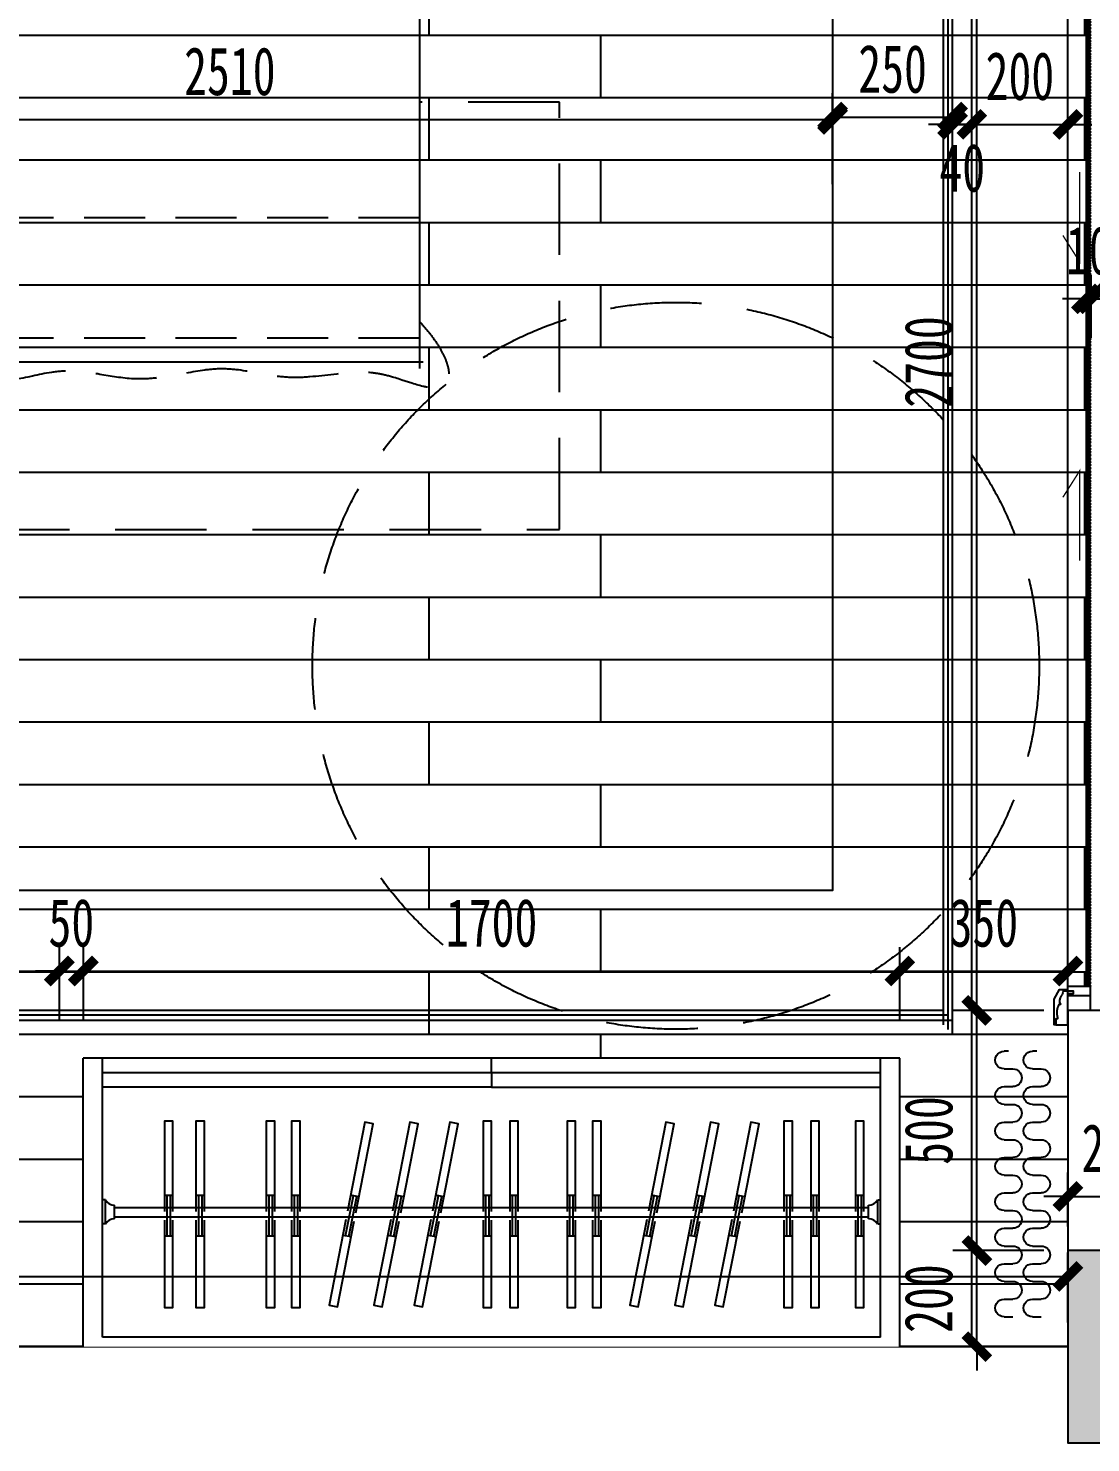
# Model space of a CAD drawing. Header units: millimetres. Extents: x -133666 to 880576, y -269375 to 86941.
# Drawn here: x -34869 to -32657, y -150167 to -147222 of the extents above; entities that cross this region are included whole.
import ezdxf

# ---------------------------------------------------------------- set-up
doc = ezdxf.new("R2010")
doc.units = ezdxf.units.MM
doc.header["$LTSCALE"] = 1000
doc.linetypes.add('DASHED', pattern=[19.05, 12.7, -6.35])
doc.layers.get('0').update_dxf_attribs({"linetype": 'CONTINUOUS'})
doc.layers.get('Defpoints').update_dxf_attribs({"color": 6, "linetype": 'CONTINUOUS'})
for name, color, linetype in [('A-土建墙（含管井、立管）', 6, 'CONTINUOUS'), ('A-土建柱', 6, 'CONTINUOUS'), ('A-土建柱填充', 251, 'CONTINUOUS'), ('A-新隔墙尺寸', 5, 'CONTINUOUS'), ('C-顶面造型尺寸', 5, 'CONTINUOUS'), ('C-顶面造型线', 32, 'CONTINUOUS'), ('F-地坪填充', 250, 'CONTINUOUS'), ('P-家具尺寸', 5, 'CONTINUOUS'), ('P-活动家具', 146, 'CONTINUOUS'), ('P-窗帘', 146, 'CONTINUOUS'), ('P-门', 2, 'CONTINUOUS'), ('P-门套', 3, 'CONTINUOUS'), ('W-尺寸', 5, 'CONTINUOUS')]:
    doc.layers.add(name, color=color, linetype=linetype)
doc.styles.add('DIM', font='', dxfattribs={"width": 0.7})
doc.styles.get('DIM').set_extended_font_data('SimSun')
doc.dimstyles.new('50', dxfattribs={"dimscale": 50, "dimtxt": 2, "dimasz": 1, "dimexe": 1, "dimexo": 1, "dimgap": 1, "dimtad": 1, "dimdec": 0, "dimzin": 0, "dimdsep": 46, "dimtxsty": 'DIM', "dimblk": 'ARCHTICK', "dimcen": 0, "dimclrd": 5, "dimclre": 5, "dimclrt": 35, "dimadec": 0, "dimazin": 0, "dimtfac": 0.5, "dimtdec": 0, "dimtix": 1, "dimtmove": 2, "dimatfit": 2, "dimldrblk": 'A', "dimfxl": 0, "dimtolj": 1, "dimtzin": 0, "dimlwd": -1, "dimlwe": -1, "dimarcsym": 0})

# ---------------------------------------------------------------- blocks, each defined once
blk = doc.blocks.new('A$C63C64F79')
blk.add_wipeout([(88.4, 2053.9), (1288.4, 2053.9), (1288.4, 53.9), (88.4, 53.9)])
at = {"linetype": 'DASHED', "ltscale": 0.01}
for p, q in [((88.4, 2053.9), (1288.4, 2053.9)), ((88.4, 2033.9), (1288.4, 2033.9)), ((88.4, 2018.9), (1288.4, 2018.9)), ((88.4, 1583.7), (1235.8, 1583.7)), ((88.4, 1530.4), (1168.9, 1530.4)), ((1288.4, 353.9), (88.4, 353.9)), ((1288.4, 103.9), (88.4, 103.9))]:
    blk.add_line(p, q, dxfattribs=at)
at = {"linetype": 'Continuous', "ltscale": 1000}
for p, q in [((88.4, 40.5), (88.4, 2053.9)), ((1288.4, 2053.9), (1288.4, 40.5)), ((1295.7, 53.9), (81.1, 53.9))]:
    blk.add_line(p, q, dxfattribs=at)
at = {"color": 251, "linetype": 'DASHED', "ltscale": 0.01}
for p, q in [((1288.4, 1625.2), (88.4, 821.4)), ((1288.4, 1600.6), (88.4, 667.9))]:
    blk.add_line(p, q, dxfattribs=at)
at = {"linetype": 'DASHED', "ltscale": 0.01}
for points, knots in [([(463.8, 1914.5), (442.9, 1921.8), (403.5, 1935.5), (319.5, 1974.6), (242.2, 1949.8), (144.5, 2004.8), (132.5, 1917.7), (207.7, 1871.8), (207.9, 1805.6), (208, 1784.1)], [0, 0, 0, 0, 70.314327, 132.712823, 281.06886, 345.030234, 373.143701, 508.899423, 574.349148, 574.349148, 574.349148, 574.349148]), ([(571.4, 1751.1), (637.1, 1857.9), (734.3, 2015.9), (552, 1971.7), (464.6, 1948.4), (407.5, 1947.3), (369.8, 1946.5)], [0, 0, 0, 0, 257.192142, 380.388355, 440.188761, 557.045341, 557.045341, 557.045341, 557.045341]), ([(1033.2, 1901.2), (1012.4, 1908.4), (973, 1922.1), (889, 1961.2), (811.7, 1936.4), (714, 1991.4), (702, 1904.3), (777.2, 1858.4), (777.4, 1792.3), (777.5, 1770.7)], [0, 0, 0, 0, 70.314327, 132.712823, 281.06886, 345.030234, 373.143701, 508.899423, 574.349148, 574.349148, 574.349148, 574.349148]), ([(1140.9, 1737.8), (1206.6, 1844.5), (1303.8, 2002.5), (1121.5, 1958.3), (1034.1, 1935), (977, 1933.9), (939.3, 1933.1)], [0, 0, 0, 0, 257.192142, 380.388355, 440.188761, 557.045341, 557.045341, 557.045341, 557.045341]), ([(592.3, 1815.1), (635.2, 1735.5), (718.2, 1581.2), (503.5, 1666.9), (403.8, 1647.4), (325.9, 1629.7), (244.4, 1652), (182.1, 1652.8), (88.6, 1628.4), (206.8, 1772.3), (213.6, 1842.5), (216.4, 1871.5)], [0, 0, 0, 0, 197.98522, 383.798459, 461.536852, 537.063609, 629.138715, 719.341985, 744.183766, 895.041347, 1000.692483, 1000.692483, 1000.692483, 1000.692483]), ([(1161.8, 1801.7), (1204.7, 1722.1), (1287.7, 1567.8), (1073, 1653.5), (973.3, 1634), (895.4, 1616.3), (813.9, 1638.6), (751.6, 1639.4), (658.1, 1615), (776.3, 1758.9), (783.1, 1829.2), (785.9, 1858.1)], [0, 0, 0, 0, 197.98522, 383.798459, 461.536852, 537.063609, 629.138715, 719.341985, 744.183766, 895.041347, 1000.692483, 1000.692483, 1000.692483, 1000.692483])]:
    blk.add_open_spline(points, degree=3, knots=knots, dxfattribs=at)
at = {"color": 251, "linetype": 'DASHED', "ltscale": 0.01}
blk.add_open_spline([(1288.4, 138.4), (1355.1, 66.1), (1369.1, -30.6), (1208.2, 37.1), (1129.5, 31.7), (989.6, 11.5), (885.9, 59.9), (710.9, 1.9), (542.8, 54.2), (388.3, -20), (232.9, 85.2), (15.1, -12), (-10.3, 59.6), (115.2, 241.4), (-16.4, 619.7), (81.7, 763.7), (86.1, 834.7), (88.4, 876.4)], degree=3, knots=[0, 0, 0, 0, 140.356688, 240.855445, 374.272085, 514.628774, 800.960617, 1037.309606, 1234.977718, 1501.883052, 1872.056655, 1990.732643, 2052.345442, 2125.407537, 2467.000811, 2608.004871, 2786.638856, 2786.638856, 2786.638856, 2786.638856], dxfattribs=at)
blk = doc.blocks.new('_ArchTick')
at = {"color": 0, "linetype": 'ByBlock', "const_width": 0.4}
blk.add_lwpolyline([(-0.5, -0.5), (0.5, 0.5)], dxfattribs=at)
blk = doc.blocks.new('*D458')
at = {"layer": 'Defpoints', "color": 0, "ltscale": 0.15}
for p in [(-34804.1, -149184.6), (-36604.1, -149416.6), (-34804.1, -149416.6)]:
    blk.add_point(p, dxfattribs=at)
at = {"layer": 'P-家具尺寸', "color": 5, "ltscale": 0.15}
for p, q in [((-36604.1, -149284.6), (-36604.1, -149134.6)), ((-34804.1, -149284.6), (-34804.1, -149134.6)), ((-36604.1, -149184.6), (-34804.1, -149184.6))]:
    blk.add_line(p, q, dxfattribs=at)
at = {"layer": 'P-家具尺寸', "color": 5, "ltscale": 0.15, "xscale": 50, "yscale": 50, "zscale": 50, "rotation": 180}
blk.add_blockref('_ArchTick', (-36604.1, -149184.6), dxfattribs=at)
at = {"layer": 'P-家具尺寸', "color": 5, "ltscale": 0.15, "xscale": 50, "yscale": 50, "zscale": 50}
blk.add_blockref('_ArchTick', (-34804.1, -149184.6), dxfattribs=at)
at = {"layer": 'P-家具尺寸', "color": 35, "ltscale": 0.15, "insert": (-35704.1, -149084.6), "char_height": 100, "attachment_point": 5, "style": 'DIM'}
blk.add_mtext('\\A1;1800', dxfattribs=at)
blk = doc.blocks.new('A')
for p, q in [((-1.435, 1.148), (-1.09, 1.437)), ((-1.09, 1.437), (0, 0)), ((-1.435, 1.148), (-0.369, 0)), ((-0.369, 0), (-2.127, 0)), ((-1.435, -1.148), (-0.369, 0)), ((-1.09, -1.437), (0, 0)), ((-1.435, -1.148), (-1.09, -1.437))]:
    blk.add_line(p, q)
for points in [[(-1.435, 1.148), (-1.09, 1.437), (-0.369, 0), (0, 0)], [(-1.435, -1.148), (-1.09, -1.437), (-0.369, 0), (0, 0)]]:
    blk.add_solid(points)
blk = doc.blocks.new('*D459')
at = {"layer": 'Defpoints', "color": 0, "ltscale": 0.15}
for p in [(-34754.1, -149184.6), (-34754.1, -149366.2), (-34804.1, -149416.6)]:
    blk.add_point(p, dxfattribs=at)
at = {"layer": 'P-家具尺寸', "color": 5, "ltscale": 0.15}
for p, q in [((-34804.1, -149284.6), (-34804.1, -149134.6)), ((-34754.1, -149284.6), (-34754.1, -149134.6)), ((-34804.1, -149184.6), (-34854.1, -149184.6)), ((-34804.1, -149184.6), (-34754.1, -149184.6)), ((-34754.1, -149184.6), (-34704.1, -149184.6))]:
    blk.add_line(p, q, dxfattribs=at)
at = {"layer": 'P-家具尺寸', "color": 5, "ltscale": 0.15, "xscale": 50, "yscale": 50, "zscale": 50}
blk.add_blockref('_ArchTick', (-34804.1, -149184.6), dxfattribs=at)
at = {"layer": 'P-家具尺寸', "color": 5, "ltscale": 0.15, "xscale": 50, "yscale": 50, "zscale": 50, "rotation": 180}
blk.add_blockref('_ArchTick', (-34754.1, -149184.6), dxfattribs=at)
at = {"layer": 'P-家具尺寸', "color": 35, "ltscale": 0.15, "insert": (-34779.1, -149084.6), "char_height": 100, "attachment_point": 5, "style": 'DIM'}
blk.add_mtext('\\A1;50', dxfattribs=at)
blk = doc.blocks.new('*D460')
at = {"layer": 'Defpoints', "color": 0, "ltscale": 0.15}
for p in [(-33054.1, -149184.6), (-34754.1, -149366.2), (-33054.1, -149366.2)]:
    blk.add_point(p, dxfattribs=at)
at = {"layer": 'P-家具尺寸', "color": 5, "ltscale": 0.15}
for p, q in [((-34754.1, -149284.6), (-34754.1, -149134.6)), ((-33054.1, -149284.6), (-33054.1, -149134.6)), ((-34754.1, -149184.6), (-33054.1, -149184.6))]:
    blk.add_line(p, q, dxfattribs=at)
at = {"layer": 'P-家具尺寸', "color": 5, "ltscale": 0.15, "xscale": 50, "yscale": 50, "zscale": 50, "rotation": 180}
blk.add_blockref('_ArchTick', (-34754.1, -149184.6), dxfattribs=at)
at = {"layer": 'P-家具尺寸', "color": 5, "ltscale": 0.15, "xscale": 50, "yscale": 50, "zscale": 50}
blk.add_blockref('_ArchTick', (-33054.1, -149184.6), dxfattribs=at)
at = {"layer": 'P-家具尺寸', "color": 35, "ltscale": 0.15, "insert": (-33904.1, -149084.6), "char_height": 100, "attachment_point": 5, "style": 'DIM'}
blk.add_mtext('\\A1;1700', dxfattribs=at)
blk = doc.blocks.new('*D461')
at = {"layer": 'Defpoints', "color": 0, "ltscale": 0.15}
for p in [(-32704.1, -149184.6), (-33054.1, -149366.2), (-32704.1, -149398.1)]:
    blk.add_point(p, dxfattribs=at)
at = {"layer": 'P-家具尺寸', "color": 5, "ltscale": 0.15}
for p, q in [((-33054.1, -149284.6), (-33054.1, -149134.6)), ((-32704.1, -149284.6), (-32704.1, -149134.6)), ((-33054.1, -149184.6), (-32704.1, -149184.6))]:
    blk.add_line(p, q, dxfattribs=at)
at = {"layer": 'P-家具尺寸', "color": 5, "ltscale": 0.15, "xscale": 50, "yscale": 50, "zscale": 50, "rotation": 180}
blk.add_blockref('_ArchTick', (-33054.1, -149184.6), dxfattribs=at)
at = {"layer": 'P-家具尺寸', "color": 5, "ltscale": 0.15, "xscale": 50, "yscale": 50, "zscale": 50}
blk.add_blockref('_ArchTick', (-32704.1, -149184.6), dxfattribs=at)
at = {"layer": 'P-家具尺寸', "color": 35, "ltscale": 0.15, "insert": (-32879.1, -149084.6), "char_height": 100, "attachment_point": 5, "style": 'DIM'}
blk.add_mtext('\\A1;350', dxfattribs=at)
blk = doc.blocks.new('*D506')
at = {"layer": 'Defpoints', "color": 0}
for p in [(-32704.1, -150166.6), (-32504.1, -150166.6), (-32704.1, -151966.6)]:
    blk.add_point(p, dxfattribs=at)
at = {"layer": 'W-尺寸', "color": 5}
for p, q in [((-32704.1, -151666.6), (-32704.1, -152016.6)), ((-32504.1, -151666.6), (-32504.1, -152016.6)), ((-32704.1, -151966.6), (-32754.1, -151966.6)), ((-32504.1, -151966.6), (-32704.1, -151966.6)), ((-32504.1, -151966.6), (-32454.1, -151966.6))]:
    blk.add_line(p, q, dxfattribs=at)
at = {"layer": 'W-尺寸', "color": 5, "xscale": 50, "yscale": 50, "zscale": 50}
blk.add_blockref('_ArchTick', (-32704.1, -151966.6), dxfattribs=at)
at = {"layer": 'W-尺寸', "color": 5, "xscale": 50, "yscale": 50, "zscale": 50, "rotation": 180}
blk.add_blockref('_ArchTick', (-32504.1, -151966.6), dxfattribs=at)
at = {"layer": 'W-尺寸', "color": 35, "insert": (-32604.1, -151866.6), "char_height": 100, "attachment_point": 5, "style": 'DIM'}
blk.add_mtext('\\A1;200', dxfattribs=at)
blk = doc.blocks.new('B14-1')
for p, q in [((-933.2, 124), (-933.2, 148)), ((-837.2, 148), (-837.2, 100)), ((-741.2, 148), (-741.2, 100)), ((-645.2, 148), (-645.2, 100)), ((-549.2, 148), (-549.2, 100)), ((-453.2, 148), (-453.2, 100)), ((-357.2, 148), (-357.2, 100)), ((-261.2, 148), (-261.2, 100)), ((-165.2, 148), (-165.2, 100)), ((-69.2, 148), (-69.2, 100)), ((26.8, 148), (26.8, 100)), ((122.8, 148), (122.8, 100)), ((218.8, 148), (218.8, 100)), ((314.8, 148), (314.8, 100)), ((410.8, 148), (410.8, 100)), ((506.8, 148), (506.8, 100))]:
    blk.add_line(p, q)
blk.add_lwpolyline([(-933.2, 124, 0, 0, 0), (-1136.7, 124, 90, 0, 0), (-1244.7, 124, 0, 0, 0)], format="xyseb")
for centre, start, end in [((-885.2, 148), 360, 180.00016), ((-693.2, 148), 360, 180.00016), ((-501.2, 148), 360, 180.00016), ((-309.2, 148), 360, 180.00016), ((-117.2, 148), 360, 180.00016), ((74.8, 148), 0, 180.00016), ((266.8, 148), 0, 180.00016), ((458.8, 148), 0, 180.00016), ((-789.2, 100), 180, 360), ((-597.2, 100), 180, 360), ((-405.2, 100), 180, 360), ((-213.2, 100), 180, 360), ((-21.2, 100), 180, 0), ((170.8, 100), 180, 0), ((362.8, 100), 180, 0)]:
    blk.add_arc(centre, 48, start, end)
blk = doc.blocks.new('DSFGGDF')
at = {"color": 251, "ltscale": 0.5}
for p, q in [((-575.1, -214818.4, 0), (-557.4, -214818.4, 0)), ((-570.3, -214818.4, 0), (-570.3, -214903.6, 0)), ((-563.3, -214818.4, 0), (-563.3, -214903.6, 0)), ((-575.1, -214903.6, 0), (-557.4, -214903.6, 0))]:
    blk.add_line(p, q, dxfattribs=at)
at = {"color": 251, "ltscale": 0.5, "elevation": 0}
for points in [[(-557.4, -214852), (-557.4, -214670.3), (-575.1, -214670.3), (-575.1, -214852)], [(-575.1, -214870), (-575.1, -215058.4), (-557.4, -215058.4), (-557.4, -214870)]]:
    blk.add_lwpolyline(points, dxfattribs=at)
blk = doc.blocks.new('dsfdfdgh')
blk.add_wipeout([(55516.7, -61686.9), (55516.7, -59986.9), (56117.1, -59986.9), (56117.1, -61686.9)])
for p, q in [((55516.7, -59986.9), (56117.1, -59986.9)), ((56117.1, -60026.9), (56117.1, -59986.9)), ((55536.7, -60026.9), (56117.1, -60026.9)), ((55536.7, -61646.9), (55536.7, -60026.9)), ((55536.7, -60026.9), (56086.7, -60026.9)), ((55772.1, -60032.9), (55772.1, -60026.9)), ((55772.1, -60032.9), (55772.1, -60026.9)), ((55772.1, -60032.9), (55772.1, -60026.9)), ((55772.1, -60032.9), (55772.1, -60026.9)), ((55772.1, -60032.9), (55822.1, -60032.9)), ((55772.1, -60032.9), (55822.1, -60032.9)), ((55772.1, -60032.9), (55822.1, -60032.9)), ((55772.1, -60032.9), (55822.1, -60032.9)), ((55822.1, -60032.9), (55822.1, -60026.9)), ((55822.1, -60032.9), (55822.1, -60026.9)), ((55822.1, -60032.9), (55822.1, -60026.9)), ((55822.1, -60032.9), (55822.1, -60026.9)), ((56087.1, -61646.9), (56086.7, -60026.9)), ((56117.1, -60836.9), (56117.1, -60026.9)), ((55783.1, -60051.9), (55811.1, -60051.9)), ((55783.1, -60051.9), (55811.1, -60051.9)), ((55783.1, -60051.9), (55811.1, -60051.9)), ((55783.1, -60051.9), (55811.1, -60051.9)), ((55786.7, -60051.9, 0), (55786.7, -61621.9, 0)), ((55806.7, -60051.9, 0), (55806.7, -61621.9, 0)), ((56087.1, -60836.9), (56057.1, -60836.9)), ((56057.1, -60836.9), (56057.1, -61646.9)), ((56087.1, -60836.9), (56117.1, -60836.9)), ((55783.1, -61621.9), (55811.1, -61621.9)), ((55783.1, -61621.9), (55811.1, -61621.9)), ((55536.7, -61646.9), (56117.1, -61646.9)), ((55772.1, -61640.9), (55822.1, -61640.9)), ((55772.1, -61640.9), (55772.1, -61646.9)), ((55772.1, -61640.9), (55822.1, -61640.9)), ((55772.1, -61640.9), (55772.1, -61646.9)), ((55822.1, -61640.9), (55822.1, -61646.9)), ((55822.1, -61640.9), (55822.1, -61646.9)), ((56117.1, -61686.9), (56117.1, -61646.9)), ((55516.7, -61686.9), (56117.1, -61686.9))]:
    blk.add_line(p, q)
at = {"color": 251}
for p, q in [((56057.1, -60836.9), (56056.7, -60026.9)), ((55745, -60544.5, 0), (55748.4, -60527.1, 0)), ((55745.9, -60539.8, 0), (55829.5, -60556.2, 0)), ((55747.2, -60532.9, 0), (55830.8, -60549.3, 0)), ((55828.5, -60560.9, 0), (55831.9, -60543.5, 0)), ((55745, -60637.9, 0), (55748.4, -60620.5, 0)), ((55747.2, -60626.3, 0), (55830.8, -60642.7, 0)), ((55745.9, -60633.2, 0), (55829.5, -60649.5, 0)), ((55828.5, -60654.2, 0), (55831.9, -60636.8, 0)), ((55745, -60721.5, 0), (55748.4, -60704.1, 0)), ((55745.9, -60716.8, 0), (55829.5, -60733.2, 0)), ((55747.2, -60709.9, 0), (55830.8, -60726.3, 0)), ((55828.5, -60737.9, 0), (55831.9, -60720.5, 0)), ((56117.1, -61646.9), (56117.1, -60836.9)), ((55745, -61171, 0), (55748.4, -61153.6, 0)), ((55747.2, -61159.4, 0), (55830.8, -61175.7, 0)), ((55745.9, -61166.3, 0), (55829.5, -61182.6, 0)), ((55828.5, -61187.3, 0), (55831.9, -61169.9, 0)), ((55745, -61264.3, 0), (55748.4, -61246.9, 0)), ((55745.9, -61259.6, 0), (55829.5, -61276, 0)), ((55747.2, -61252.7, 0), (55830.8, -61269.1, 0)), ((55828.5, -61280.7, 0), (55831.9, -61263.3, 0)), ((55745, -61348, 0), (55748.4, -61330.6, 0)), ((55747.2, -61336.4, 0), (55830.8, -61352.8, 0)), ((55745.9, -61343.3, 0), (55829.5, -61359.6, 0)), ((55828.5, -61364.4, 0), (55831.9, -61347, 0))]:
    blk.add_line(p, q, dxfattribs=at)
at = {"color": 251, "elevation": 0}
for points in [[(55781.3, -60533.6), (55603, -60498.6), (55599.6, -60516), (55777.9, -60551)], [(55795.6, -60554.4), (55980.5, -60590.6), (55983.9, -60573.2), (55799, -60537)], [(55781.3, -60626.9), (55603, -60592), (55599.6, -60609.4), (55777.9, -60644.3)], [(55795.6, -60647.8), (55980.5, -60684), (55983.9, -60666.6), (55799, -60630.4)], [(55781.3, -60710.6), (55603, -60675.7), (55599.6, -60693.1), (55777.9, -60728)], [(55795.6, -60731.5), (55980.5, -60767.7), (55983.9, -60750.3), (55799, -60714.1)], [(55781.3, -61160), (55603, -61125.1), (55599.6, -61142.5), (55777.9, -61177.4)], [(55795.6, -61180.9), (55980.5, -61217.1), (55983.9, -61199.7), (55799, -61163.5)], [(55781.3, -61253.4), (55603, -61218.5), (55599.6, -61235.9), (55777.9, -61270.8)], [(55795.6, -61274.3), (55980.5, -61310.5), (55983.9, -61293.1), (55799, -61256.9)], [(55781.3, -61337.1), (55603, -61302.1), (55599.6, -61319.5), (55777.9, -61354.5)], [(55795.6, -61357.9), (55980.5, -61394.1), (55983.9, -61376.7), (55799, -61340.5)]]:
    blk.add_lwpolyline(points, dxfattribs=at)
for centre, start, end in [((55761.1, -60052), 0.0527, 60.0844), ((55761.1, -60052), 0.0527, 60.0844), ((55761.1, -60052), 0.0527, 60.0844), ((55761.1, -60052), 0.0527, 60.0844), ((55833, -60052), 119.9156, 179.9473), ((55833, -60052), 119.9156, 179.9473), ((55761.1, -61621.9), 299.9156, 359.9473), ((55761.1, -61621.9), 299.9156, 359.9473), ((55833, -61621.9), 180.0527, 240.0844)]:
    blk.add_arc(centre, 21.9, start, end)
at = {"color": 251, "rotation": 90}
for p in [(-159072, -59598.4), (-159072, -59664.1), (-159072, -59810.4), (-159072, -59863.3), (-159072, -60436.9), (-159072, -60489.8)]:
    blk.add_blockref('DSFGGDF', p, dxfattribs=at)
at = {"rotation": 90}
for p in [(-159072, -60261.8), (-159072, -60317.5), (-159072, -60888.2), (-159072, -60944), (-159072, -61037.1)]:
    blk.add_blockref('DSFGGDF', p, dxfattribs=at)
blk = doc.blocks.new('*D678')
at = {"layer": 'C-顶面造型尺寸', "color": 5, "ltscale": 0.15}
for p, q in [((-35704.1, -147566.6), (-35704.1, -147361.8)), ((-33194.1, -147546.6), (-33194.1, -147361.8)), ((-35704.1, -147411.8), (-33194.1, -147411.8))]:
    blk.add_line(p, q, dxfattribs=at)
at = {"layer": 'Defpoints', "color": 0, "ltscale": 0.15}
for p in [(-33194.1, -147411.8), (-35704.1, -147616.6), (-33194.1, -147596.6)]:
    blk.add_point(p, dxfattribs=at)
at = {"layer": 'C-顶面造型尺寸', "color": 5, "ltscale": 0.15, "xscale": 50, "yscale": 50, "zscale": 50, "rotation": 180}
blk.add_blockref('_ArchTick', (-35704.1, -147411.8), dxfattribs=at)
at = {"layer": 'C-顶面造型尺寸', "color": 5, "ltscale": 0.15, "xscale": 50, "yscale": 50, "zscale": 50}
blk.add_blockref('_ArchTick', (-33194.1, -147411.8), dxfattribs=at)
at = {"layer": 'C-顶面造型尺寸', "color": 35, "ltscale": 0.15, "insert": (-34449.1, -147311.8), "char_height": 100, "attachment_point": 5, "style": 'DIM'}
blk.add_mtext('\\A1;2510', dxfattribs=at)
blk = doc.blocks.new('*D679')
at = {"layer": 'C-顶面造型尺寸', "color": 5, "ltscale": 0.15}
for p, q in [((-33194.1, -147546.6), (-33194.1, -147356.8)), ((-32944.1, -147670.7), (-32944.1, -147356.8)), ((-33194.1, -147406.8), (-32944.1, -147406.8))]:
    blk.add_line(p, q, dxfattribs=at)
at = {"layer": 'Defpoints', "color": 0, "ltscale": 0.15}
for p in [(-32944.1, -147406.8), (-33194.1, -147596.6), (-32944.1, -147720.7)]:
    blk.add_point(p, dxfattribs=at)
at = {"layer": 'C-顶面造型尺寸', "color": 5, "ltscale": 0.15, "xscale": 50, "yscale": 50, "zscale": 50, "rotation": 180}
blk.add_blockref('_ArchTick', (-33194.1, -147406.8), dxfattribs=at)
at = {"layer": 'C-顶面造型尺寸', "color": 5, "ltscale": 0.15, "xscale": 50, "yscale": 50, "zscale": 50}
blk.add_blockref('_ArchTick', (-32944.1, -147406.8), dxfattribs=at)
at = {"layer": 'C-顶面造型尺寸', "color": 35, "ltscale": 0.15, "insert": (-33069.1, -147306.8), "char_height": 100, "attachment_point": 5, "style": 'DIM'}
blk.add_mtext('\\A1;250', dxfattribs=at)
blk = doc.blocks.new('*D578')
at = {"layer": 'C-顶面造型尺寸', "color": 5, "ltscale": 0.15}
for p, q in [((-32904.1, -147655.7), (-32904.1, -147371.8)), ((-32704.1, -147644.8), (-32704.1, -147371.8)), ((-32904.1, -147421.8), (-32954.1, -147421.8)), ((-32904.1, -147421.8), (-32704.1, -147421.8)), ((-32704.1, -147421.8), (-32654.1, -147421.8))]:
    blk.add_line(p, q, dxfattribs=at)
at = {"layer": 'Defpoints', "color": 0, "ltscale": 0.15}
for p in [(-32704.1, -147421.8), (-32904.1, -147705.7), (-32704.1, -147694.8)]:
    blk.add_point(p, dxfattribs=at)
at = {"layer": 'C-顶面造型尺寸', "color": 5, "ltscale": 0.15, "xscale": 50, "yscale": 50, "zscale": 50}
blk.add_blockref('_ArchTick', (-32904.1, -147421.8), dxfattribs=at)
at = {"layer": 'C-顶面造型尺寸', "color": 5, "ltscale": 0.15, "xscale": 50, "yscale": 50, "zscale": 50, "rotation": 180}
blk.add_blockref('_ArchTick', (-32704.1, -147421.8), dxfattribs=at)
at = {"layer": 'C-顶面造型尺寸', "color": 35, "ltscale": 0.15, "insert": (-32804.1, -147321.8), "char_height": 100, "attachment_point": 5, "style": 'DIM'}
blk.add_mtext('\\A1;200', dxfattribs=at)
blk = doc.blocks.new('*D579')
at = {"layer": 'C-顶面造型尺寸', "color": 5, "ltscale": 0.15}
for p, q in [((-32944.1, -147600), (-32944.1, -147371.8)), ((-32904.1, -147600), (-32904.1, -147371.8)), ((-32944.1, -147421.8), (-32994.1, -147421.8)), ((-32944.1, -147421.8), (-32904.1, -147421.8)), ((-32904.1, -147421.8), (-32854.1, -147421.8))]:
    blk.add_line(p, q, dxfattribs=at)
at = {"layer": 'Defpoints', "color": 0, "ltscale": 0.15}
for p in [(-32904.1, -147421.8), (-32944.1, -147650), (-32904.1, -147650)]:
    blk.add_point(p, dxfattribs=at)
at = {"layer": 'C-顶面造型尺寸', "color": 5, "ltscale": 0.15, "xscale": 50, "yscale": 50, "zscale": 50}
blk.add_blockref('_ArchTick', (-32944.1, -147421.8), dxfattribs=at)
at = {"layer": 'C-顶面造型尺寸', "color": 5, "ltscale": 0.15, "xscale": 50, "yscale": 50, "zscale": 50, "rotation": 180}
blk.add_blockref('_ArchTick', (-32904.1, -147421.8), dxfattribs=at)
at = {"layer": 'C-顶面造型尺寸', "color": 35, "ltscale": 0.15, "insert": (-32924.1, -147512.8), "char_height": 100, "attachment_point": 5, "style": 'DIM'}
blk.add_mtext('\\A1;40', dxfattribs=at)
blk = doc.blocks.new('*D722')
at = {"layer": 'A-新隔墙尺寸', "color": 5, "ltscale": 0.15}
for p, q in [((-38304.1, -149916.6), (-38304.1, -149770.4)), ((-32704.1, -149916.6), (-32704.1, -149770.4)), ((-38304.1, -149820.4), (-32704.1, -149820.4))]:
    blk.add_line(p, q, dxfattribs=at)
at = {"layer": 'Defpoints', "color": 0, "ltscale": 0.15}
for p in [(-32704.1, -149820.4), (-38304.1, -149966.6), (-32704.1, -149966.6)]:
    blk.add_point(p, dxfattribs=at)
at = {"layer": 'A-新隔墙尺寸', "color": 5, "ltscale": 0.15, "xscale": 50, "yscale": 50, "zscale": 50, "rotation": 180}
blk.add_blockref('_ArchTick', (-38304.1, -149820.4), dxfattribs=at)
at = {"layer": 'A-新隔墙尺寸', "color": 5, "ltscale": 0.15, "xscale": 50, "yscale": 50, "zscale": 50}
blk.add_blockref('_ArchTick', (-32704.1, -149820.4), dxfattribs=at)
at = {"layer": 'A-新隔墙尺寸', "color": 35, "ltscale": 0.15, "insert": (-35504.1, -149720.4), "char_height": 100, "attachment_point": 5, "style": 'DIM'}
blk.add_mtext('\\A1;5600', dxfattribs=at)
blk = doc.blocks.new('*D723')
at = {"layer": 'A-新隔墙尺寸', "color": 5, "ltscale": 0.15}
for p, q in [((-32704.1, -149716.6), (-32704.1, -149603.9)), ((-32504.1, -149716.6), (-32504.1, -149603.9)), ((-32704.1, -149653.9), (-32754.1, -149653.9)), ((-32704.1, -149653.9), (-32504.1, -149653.9)), ((-32504.1, -149653.9), (-32454.1, -149653.9))]:
    blk.add_line(p, q, dxfattribs=at)
at = {"layer": 'Defpoints', "color": 0, "ltscale": 0.15}
for p in [(-32504.1, -149653.9), (-32704.1, -149766.6), (-32504.1, -149766.6)]:
    blk.add_point(p, dxfattribs=at)
at = {"layer": 'A-新隔墙尺寸', "color": 5, "ltscale": 0.15, "xscale": 50, "yscale": 50, "zscale": 50}
blk.add_blockref('_ArchTick', (-32704.1, -149653.9), dxfattribs=at)
at = {"layer": 'A-新隔墙尺寸', "color": 5, "ltscale": 0.15, "xscale": 50, "yscale": 50, "zscale": 50, "rotation": 180}
blk.add_blockref('_ArchTick', (-32504.1, -149653.9), dxfattribs=at)
at = {"layer": 'A-新隔墙尺寸', "color": 35, "ltscale": 0.15, "insert": (-32604.1, -149553.9), "char_height": 100, "attachment_point": 5, "style": 'DIM'}
blk.add_mtext('\\A1;200', dxfattribs=at)
blk = doc.blocks.new('*D725')
at = {"layer": 'A-新隔墙尺寸', "color": 5, "ltscale": 0.15}
for p, q in [((-32893.8, -149766.6), (-32893.8, -149716.6)), ((-32754.1, -149766.6), (-32943.8, -149766.6)), ((-32893.8, -149966.6), (-32893.8, -149766.6)), ((-32754.1, -149966.6), (-32943.8, -149966.6)), ((-32893.8, -149966.6), (-32893.8, -150016.6))]:
    blk.add_line(p, q, dxfattribs=at)
at = {"layer": 'Defpoints', "color": 0, "ltscale": 0.15}
for p in [(-32893.8, -149766.6), (-32704.1, -149766.6), (-32704.1, -149966.6)]:
    blk.add_point(p, dxfattribs=at)
at = {"layer": 'A-新隔墙尺寸', "color": 5, "ltscale": 0.15, "xscale": 50, "yscale": 50, "zscale": 50}
for p, rotation in [((-32893.8, -149766.6), 270), ((-32893.8, -149966.6), 90)]:
    blk.add_blockref('_ArchTick', p, dxfattribs=dict(at, rotation=rotation))
at = {"layer": 'A-新隔墙尺寸', "color": 35, "ltscale": 0.15, "insert": (-32993.8, -149866.6), "char_height": 100, "attachment_point": 5, "rotation": 90, "style": 'DIM'}
blk.add_mtext('\\A1;200', dxfattribs=at)
blk = doc.blocks.new('*D726')
at = {"layer": 'A-新隔墙尺寸', "color": 5, "ltscale": 0.15}
for p, q in [((-32754.1, -149266.6), (-32943.8, -149266.6)), ((-32893.8, -149766.6), (-32893.8, -149266.6)), ((-32754.1, -149766.6), (-32943.8, -149766.6))]:
    blk.add_line(p, q, dxfattribs=at)
at = {"layer": 'Defpoints', "color": 0, "ltscale": 0.15}
for p in [(-32893.8, -149266.6), (-32704.1, -149266.6), (-32704.1, -149766.6)]:
    blk.add_point(p, dxfattribs=at)
at = {"layer": 'A-新隔墙尺寸', "color": 5, "ltscale": 0.15, "xscale": 50, "yscale": 50, "zscale": 50}
for p, rotation in [((-32893.8, -149266.6), 90), ((-32893.8, -149766.6), 270)]:
    blk.add_blockref('_ArchTick', p, dxfattribs=dict(at, rotation=rotation))
at = {"layer": 'A-新隔墙尺寸', "color": 35, "ltscale": 0.15, "insert": (-32993.8, -149516.6), "char_height": 100, "attachment_point": 5, "rotation": 90, "style": 'DIM'}
blk.add_mtext('\\A1;500', dxfattribs=at)
blk = doc.blocks.new('*D593')
at = {"layer": 'A-新隔墙尺寸', "color": 5, "ltscale": 0.15}
for p, q in [((-32754.1, -146566.6), (-32943.8, -146566.6)), ((-32893.8, -149266.6), (-32893.8, -146566.6)), ((-32754.1, -149266.6), (-32943.8, -149266.6))]:
    blk.add_line(p, q, dxfattribs=at)
at = {"layer": 'Defpoints', "color": 0, "ltscale": 0.15}
for p in [(-32893.8, -146566.6), (-32704.1, -146566.6), (-32704.1, -149266.6)]:
    blk.add_point(p, dxfattribs=at)
at = {"layer": 'A-新隔墙尺寸', "color": 5, "ltscale": 0.15, "xscale": 50, "yscale": 50, "zscale": 50}
for p, rotation in [((-32893.8, -146566.6), 90), ((-32893.8, -149266.6), 270)]:
    blk.add_blockref('_ArchTick', p, dxfattribs=dict(at, rotation=rotation))
at = {"layer": 'A-新隔墙尺寸', "color": 35, "ltscale": 0.15, "insert": (-32993.8, -147916.6), "char_height": 100, "attachment_point": 5, "rotation": 90, "style": 'DIM'}
blk.add_mtext('\\A1;2700', dxfattribs=at)
blk = doc.blocks.new('ddfdf')
at = {"layer": 'P-门套', "color": 251, "elevation": 0}
blk.add_lwpolyline([(110580.2, -79972), (110577.2, -79972), (110577.2, -79919), (110587.7, -79899), (110605.5, -79899)], dxfattribs=at)
at = {"layer": 'P-门套', "elevation": 0}
blk.add_lwpolyline([(110605.5, -79902), (110595.5, -79902, -0.167877), (110591.7, -79911.7, 0.333169), (110590.2, -79930), (110586.8, -79930, 0.180635), (110583.5, -79956.7), (110583.5, -79960), (110580.2, -79960), (110580.2, -79972), (110605.5, -79972), (110605.5, -79907), (110617.5, -79907), (110617.5, -79902), (110605.5, -79902), (110595.5, -79902)], format="xyb", dxfattribs=at)
at = {"layer": 'P-门套'}
blk.add_lwpolyline([(110605.5, -79912), (110605.5, -79907), (110617.5, -79907), (110617.5, -79902), (110605.5, -79902), (110605.5, -79892), (110605.5, -79892), (110605.5, -79892), (110605.5, -79892), (110605.5, -79892), (110605.5, -79892), (110605.5, -79892), (110605.5, -79892), (110605.5, -79892), (110652, -79892), (110652, -79902), (110652, -79902), (110652, -79907), (110652, -79907), (110652, -79912), (110605.5, -79912)], dxfattribs=at)
blk = doc.blocks.new('*D629')
at = {"layer": 'Defpoints', "color": 0, "ltscale": 0.15}
for p in [(-32504.1, -147785), (-32604.1, -147918.1), (-32504.1, -147916.6)]:
    blk.add_point(p, dxfattribs=at)
at = {"layer": 'F-地坪填充', "color": 5, "ltscale": 0.15}
for p, q in [((-32604.1, -147868.1), (-32604.1, -147735)), ((-32504.1, -147866.6), (-32504.1, -147735)), ((-32604.1, -147785), (-32654.1, -147785)), ((-32604.1, -147785), (-32504.1, -147785)), ((-32504.1, -147785), (-32454.1, -147785))]:
    blk.add_line(p, q, dxfattribs=at)
at = {"layer": 'F-地坪填充', "color": 5, "ltscale": 0.15, "xscale": 50, "yscale": 50, "zscale": 50}
blk.add_blockref('_ArchTick', (-32604.1, -147785), dxfattribs=at)
at = {"layer": 'F-地坪填充', "color": 5, "ltscale": 0.15, "xscale": 50, "yscale": 50, "zscale": 50, "rotation": 180}
blk.add_blockref('_ArchTick', (-32504.1, -147785), dxfattribs=at)
at = {"layer": 'F-地坪填充', "color": 35, "ltscale": 0.15, "insert": (-32554.1, -147685), "char_height": 100, "attachment_point": 5, "style": 'DIM'}
blk.add_mtext('\\A1;100', dxfattribs=at)
blk = doc.blocks.new('*D762')
at = {"layer": 'Defpoints', "color": 0, "ltscale": 0.15}
for p in [(-32665.6, -147785), (-32665.6, -147916.6), (-32655.6, -147916.6)]:
    blk.add_point(p, dxfattribs=at)
at = {"layer": 'F-地坪填充', "color": 5, "ltscale": 0.15}
for p, q in [((-32665.6, -147866.6), (-32665.6, -147735)), ((-32655.6, -147866.6), (-32655.6, -147735)), ((-32665.6, -147785), (-32715.6, -147785)), ((-32655.6, -147785), (-32665.6, -147785)), ((-32655.6, -147785), (-32605.6, -147785))]:
    blk.add_line(p, q, dxfattribs=at)
at = {"layer": 'F-地坪填充', "color": 5, "ltscale": 0.15, "xscale": 50, "yscale": 50, "zscale": 50}
blk.add_blockref('_ArchTick', (-32665.6, -147785), dxfattribs=at)
at = {"layer": 'F-地坪填充', "color": 5, "ltscale": 0.15, "xscale": 50, "yscale": 50, "zscale": 50, "rotation": 180}
blk.add_blockref('_ArchTick', (-32655.6, -147785), dxfattribs=at)
at = {"layer": 'F-地坪填充', "color": 35, "ltscale": 0.15, "insert": (-32660.6, -147685), "char_height": 100, "attachment_point": 5, "style": 'DIM'}
blk.add_mtext('\\A1;10', dxfattribs=at)

msp = doc.modelspace()

# ---------------------------------------------------------------- hatches: boundary and pattern name
at = {"layer": 'A-土建柱填充'}
h = msp.add_hatch(color=256, dxfattribs=at)
h.dxf.hatch_style = 1
h.paths.add_polyline_path([(-32704.1, -149766.6), (-32704.1, -150166.6), (-32304.1, -150166.6), (-32304.1, -149766.6)])
at = {"layer": 'F-地坪填充', "ltscale": 0.15}
h = msp.add_hatch(dxfattribs=at)
h.set_pattern_fill('ANSI32', color=256, style=0)
h.set_pattern_definition([(45, (-32665.594, -149216.3463), (-3.367596, 3.367596), []), (45, (-32663.349, -149216.3463), (-3.367596, 3.367596), [])])
h.paths.add_polyline_path([(-32665.6, -149216.3), (-32655.6, -149216.3), (-32655.6, -146621.7), (-32665.6, -146621.7)])

# ---------------------------------------------------------------- linework, layer by layer
at = {"layer": 'A-土建墙（含管井、立管）', "color": 6}
msp.add_lwpolyline([(-32559.2, -149266.6), (-32704.1, -149266.6), (-32704.1, -149966.6)], dxfattribs=at)
at = {"layer": 'A-土建柱'}
msp.add_lwpolyline([(-32304.1, -149766.6), (-32704.1, -149766.6), (-32704.1, -150166.6), (-32304.1, -150166.6), (-32304.1, -149766.6)], dxfattribs=at)
at = {"layer": 'C-顶面造型线'}
for p, q in [((-32904.1, -149966.6), (-32904.1, -145866.6)), ((-32944.1, -149316.6), (-32944.1, -145906.6)), ((-32704.1, -149216.6), (-32704.1, -146616.6)), ((-37504.1, -149286.6), (-32944.1, -149286.6))]:
    msp.add_line(p, q, dxfattribs=at)
at = {"layer": 'C-顶面造型线', "color": 35}
for p, q in [((-32964.1, -145926.6), (-32964.1, -149296.6)), ((-32954.1, -145916.6), (-32954.1, -149306.6)), ((-32964.1, -149266.6), (-37484.1, -149266.6)), ((-32954.1, -149276.6), (-37494.1, -149276.6))]:
    msp.add_line(p, q, dxfattribs=at)
at = {"layer": 'F-地坪填充', "color": 35, "ltscale": 0.15}
msp.add_line((-32665.6, -149216.3), (-32665.6, -146616.8), dxfattribs=at)
at = {"layer": 'P-门', "color": 1, "const_width": 2.8, "elevation": 0}
for points in [[(-32679.5, -147521.2), (-32679.5, -147708.3), (-32714.5, -147653.2)], [(-32679.5, -148330.1), (-32679.5, -148143.1), (-32714.5, -148198.2)]]:
    msp.add_lwpolyline(points, dxfattribs=at)
at = {"layer": 'P-门套'}
msp.add_line((-32657.6, -149236.3), (-32657.6, -149266.6), dxfattribs=at)

# ---------------------------------------------------------------- block references
at = {"layer": 'P-活动家具'}
msp.add_blockref('A$C63C64F79', (-35342.5, -147970.7), dxfattribs=at)
at = {"layer": 'P-窗帘', "xscale": -0.3840000000200234, "yscale": 0.3840000000200234, "zscale": 0.3840000000000001, "rotation": 90}
for p in [(-32780.1, -149709.9), (-32721.2, -149709.9)]:
    msp.add_blockref('B14-1', p, dxfattribs=at)
at = {"layer": 'P-门套'}
msp.add_blockref('ddfdf', (-143309.6, -69324.3), dxfattribs=at)

# ---------------------------------------------------------------- dimensions: what is measured, and where the dimension line sits
at = {"layer": 'A-新隔墙尺寸', "color": 1, "ltscale": 0.15}
dim = msp.add_linear_dim(base=(-32893.8, -146566.6), p1=(-32704.1, -149266.6), p2=(-32704.1, -146566.6), angle=90, dimstyle='50', override={"dimfxl": 4}, dxfattribs=at)
dim.commit()
dim.dimension.update_dxf_attribs({"geometry": '*D593', "text_midpoint": (-32993.8, -147916.6)})
dim = msp.add_linear_dim(base=(-32504.1, -149653.9), p1=(-32704.1, -149766.6), p2=(-32504.1, -149766.6), dimstyle='50', override={"dimfxl": 4}, dxfattribs=at)
dim.commit()
dim.dimension.update_dxf_attribs({"geometry": '*D723', "text_midpoint": (-32604.1, -149553.9)})
at = {"layer": 'C-顶面造型尺寸', "ltscale": 0.15}
for base, p1, p2, picture, middle in [((-32944.1, -147406.8), (-33194.1, -147596.6), (-32944.1, -147720.7), '*D679', (-33069.1, -147306.8)), ((-32704.1, -147421.8), (-32904.1, -147705.7), (-32704.1, -147694.8), '*D578', (-32804.1, -147321.8))]:
    dim = msp.add_linear_dim(base=base, p1=p1, p2=p2, dimstyle='50', dxfattribs=at)
    dim.commit()
    dim.dimension.update_dxf_attribs({"geometry": picture, "text_midpoint": middle})
dim = msp.add_linear_dim(base=(-32904.1, -147421.8), p1=(-32944.1, -147650), p2=(-32904.1, -147650), dimstyle='50', dxfattribs=at)
dim.commit()
dim.dimension.update_dxf_attribs({"geometry": '*D579', "text_midpoint": (-32924.1, -147512.8), "dimtype": 160})
at = {"layer": 'F-地坪填充', "ltscale": 0.15}
for base, p1, p2, picture, middle in [((-32665.6, -147785), (-32655.6, -147916.6), (-32665.6, -147916.6), '*D762', (-32660.6, -147685)), ((-32504.1, -147785), (-32604.1, -147918.1), (-32504.1, -147916.6), '*D629', (-32554.1, -147685))]:
    dim = msp.add_linear_dim(base=base, p1=p1, p2=p2, dimstyle='50', override={"dimfxl": 4, "dimarcsym": 1}, dxfattribs=at)
    dim.commit()
    dim.dimension.update_dxf_attribs({"geometry": picture, "text_midpoint": middle})
at = {"layer": 'P-家具尺寸', "ltscale": 0.15}
for base, p1, p2, picture, middle in [((-33054.1, -149184.6), (-34754.1, -149366.2), (-33054.1, -149366.2), '*D460', (-33904.1, -149084.6)), ((-32704.1, -149184.6), (-33054.1, -149366.2), (-32704.1, -149398.1), '*D461', (-32879.1, -149084.6))]:
    dim = msp.add_linear_dim(base=base, p1=p1, p2=p2, dimstyle='50', override={"dimfxl": 2, "dimarcsym": 1}, dxfattribs=at)
    dim.commit()
    dim.dimension.update_dxf_attribs({"geometry": picture, "text_midpoint": middle})
at = {"layer": 'W-尺寸'}
dim = msp.add_linear_dim(base=(-32704.1, -151966.6), p1=(-32504.1, -150166.6), p2=(-32704.1, -150166.6), angle=180, dimstyle='50', dxfattribs=at)
dim.commit()
dim.dimension.update_dxf_attribs({"geometry": '*D506', "text_midpoint": (-32604.1, -151866.6)})

# ---------------------------------------------------------------- wipeouts: each hides what was drawn before it
msp.add_wipeout([(-36604.1, -149416.6), (-36604.1, -149966.6), (-34804.1, -149966.6), (-34804.1, -149416.6)]).dxf.layer = 'P-活动家具'

# ---------------------------------------------------------------- next in the draw order: hatches: boundary and pattern name
at = {"layer": 'F-地坪填充', "ltscale": 0.15}
h = msp.add_hatch(dxfattribs=at)
h.set_pattern_fill('FI100宽木地板SC100', color=256, scale=130, style=0, pattern_type=2)
h.set_pattern_definition([(270, (-43232.9, -149836.6), (1365, -3e-13), [130, -130]), (270, (-42225.4, -149706.6), (1365, -3e-13), [130, -130]), (0, (-43574.14, -149836.6), (0, 130), [])])
h.paths.add_polyline_path([(-32665.6, -146616.8), (-32704.1, -146616.8), (-32704.1, -145866.6), (-36104.1, -145866.6), (-38204.1, -145866.6), (-38204.1, -145916.6), (-38504.1, -145916.6), (-38504.1, -146566.6), (-38504.1, -146576.6), (-38624.1, -146576.6), (-38624.1, -146566.6), (-38624.1, -145916.6), (-38704.1, -145916.6), (-38704.1, -145866.6), (-43589.1, -145866.6), (-43589.1, -145909.6), (-43589.1, -145916.6), (-43589.1, -146051.7), (-43589.1, -145959.7), (-43589.1, -147241.3), (-43589.1, -147411.6), (-43589.1, -147446.6), (-43589.1, -147529.1), (-43589.1, -147596.7), (-43599.1, -147672.2), (-43589.1, -147819), (-43594.1, -148961.6), (-42449.8, -148961.6), (-42444.3, -148957.8), (-42404.1, -148956.6), (-42404.1, -148966.6), (-39704.1, -148966.6), (-39654.1, -148966.6), (-39654.1, -148966.6), (-38754.1, -148966.6), (-38704.1, -148966.6), (-38624.1, -148966.6), (-38624.1, -148916.5), (-38624.1, -148866.6), (-38604.1, -148866.6), (-38554.4, -148866.6), (-38529.3, -148866.6), (-38504.1, -148866.4), (-38504.1, -148966.6), (-38504.1, -149916.6), (-38504.1, -149966.6), (-38304.1, -149966.6), (-32704.1, -149966.6), (-32704.1, -149766.6), (-32704.1, -149216.3), (-32665.6, -149216.3)])

# ---------------------------------------------------------------- next in the draw order: linework, layer by layer
at = {"layer": 'A-土建墙（含管井、立管）', "color": 6}
msp.add_line((-32704.1, -149966.6), (-38304.1, -149966.6), dxfattribs=at)
at = {"layer": 'C-顶面造型线', "color": 35}
msp.add_lwpolyline([(-37234.1, -146176.6), (-33194.1, -146176.6), (-33194.1, -149016.6), (-37234.1, -149016.6)], close=True, dxfattribs=at)
at = {"layer": 'P-活动家具', "color": 251, "linetype": 'DASHED', "ltscale": 0.015}
msp.add_lwpolyline([(-35254.1, -147375.8), (-35545.2, -147375.8), (-35545.2, -148265.3), (-33762.7, -148265.3), (-33762.7, -147375.8), (-34054.1, -147375.8)], dxfattribs=at)
at = {"layer": 'P-活动家具', "color": 250, "linetype": 'DASHED', "ltscale": 0.015}
msp.add_circle((-33520.5, -148549.1), 756.6, dxfattribs=at)

# ---------------------------------------------------------------- next in the draw order: dimensions: what is measured, and where the dimension line sits
at = {"layer": 'C-顶面造型尺寸', "ltscale": 0.15}
dim = msp.add_linear_dim(base=(-33194.1, -147411.8), p1=(-35704.1, -147616.6), p2=(-33194.1, -147596.6), dimstyle='50', dxfattribs=at)
dim.commit()
dim.dimension.update_dxf_attribs({"geometry": '*D678', "text_midpoint": (-34449.1, -147311.8)})
at = {"layer": 'P-家具尺寸', "ltscale": 0.15}
for base, p1, p2, picture, middle in [((-34804.1, -149184.6), (-36604.1, -149416.6), (-34804.1, -149416.6), '*D458', (-35704.1, -149084.6)), ((-34754.1, -149184.6), (-34804.1, -149416.6), (-34754.1, -149366.2), '*D459', (-34779.1, -149084.6))]:
    dim = msp.add_linear_dim(base=base, p1=p1, p2=p2, dimstyle='50', override={"dimfxl": 2, "dimarcsym": 1}, dxfattribs=at)
    dim.commit()
    dim.dimension.update_dxf_attribs({"geometry": picture, "text_midpoint": middle})

# ---------------------------------------------------------------- next in the draw order: block references
at = {"layer": 'P-活动家具', "rotation": 90}
msp.add_blockref('dsfdfdgh', (-94741.1, -205483.3), dxfattribs=at)

# ---------------------------------------------------------------- next in the draw order: dimensions: what is measured, and where the dimension line sits
at = {"layer": 'A-新隔墙尺寸', "color": 1, "ltscale": 0.15}
for base, p1, p2, picture, middle in [((-32893.8, -149266.6), (-32704.1, -149766.6), (-32704.1, -149266.6), '*D726', (-32993.8, -149516.6)), ((-32893.8, -149766.6), (-32704.1, -149966.6), (-32704.1, -149766.6), '*D725', (-32993.8, -149866.6))]:
    dim = msp.add_linear_dim(base=base, p1=p1, p2=p2, angle=90, dimstyle='50', override={"dimfxl": 4}, dxfattribs=at)
    dim.commit()
    dim.dimension.update_dxf_attribs({"geometry": picture, "text_midpoint": middle})
dim = msp.add_linear_dim(base=(-32704.1, -149820.4), p1=(-38304.1, -149966.6), p2=(-32704.1, -149966.6), dimstyle='50', override={"dimfxl": 4}, dxfattribs=at)
dim.commit()
dim.dimension.update_dxf_attribs({"geometry": '*D722', "text_midpoint": (-35504.1, -149720.4)})

doc.saveas('drawing.dxf')
